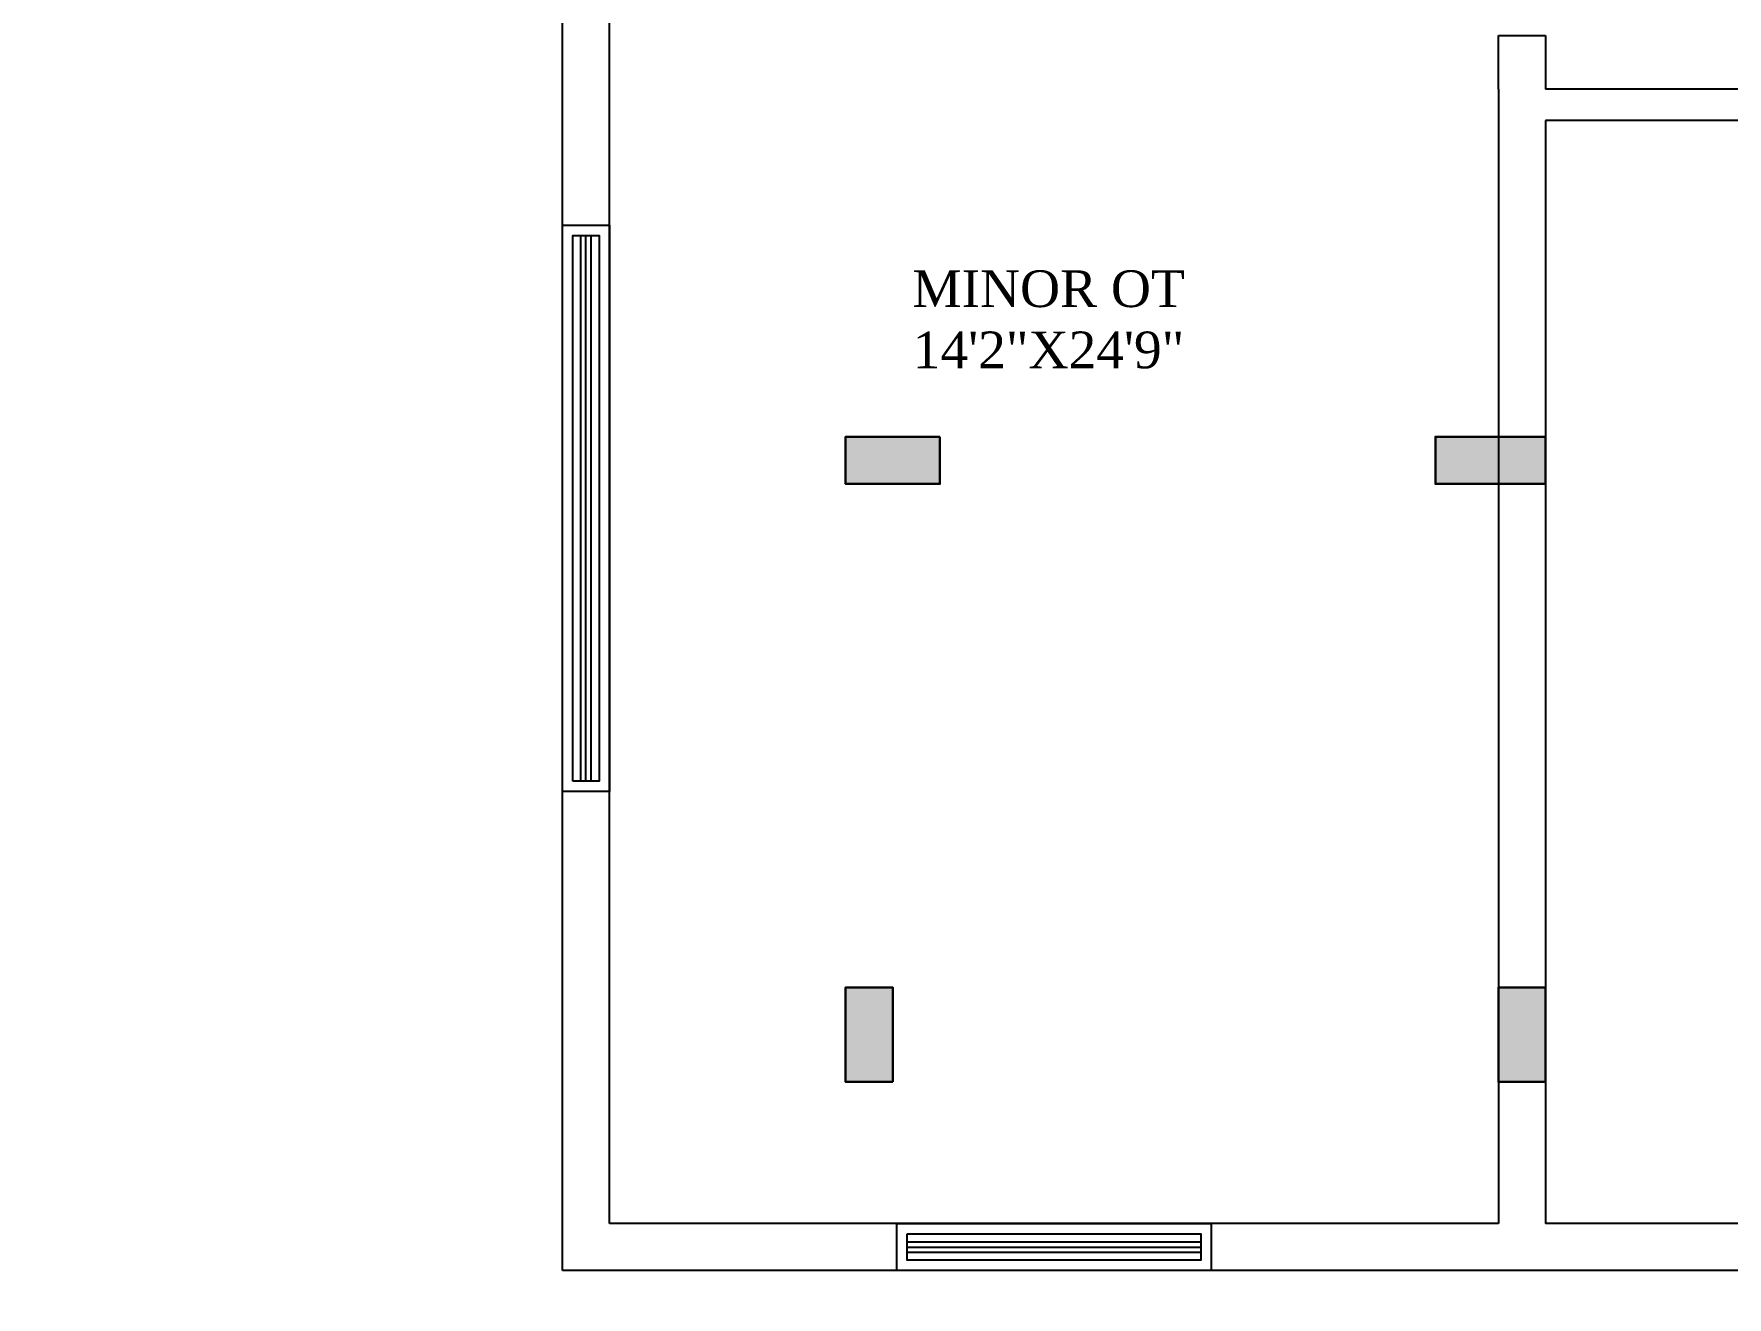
# Model space of a CAD drawing. Header units: inches. Extents: x 204954 to 440946, y -300749 to -143756.
# Drawn here: x 221372.2 to 221695.1, y -148414.3 to -148173.4 of the extents above; entities that cross this region are included whole.
import ezdxf

# ---------------------------------------------------------------- set-up
doc = ezdxf.new("R2010")
doc.units = ezdxf.units.IN
doc.header["$LTSCALE"] = 9
doc.header["$MEASUREMENT"] = 0
doc.layers.add('beam framing', color=91, linetype='Continuous')
doc.layers.add('COLUMNS', color=1, linetype='Continuous', lineweight=30)
doc.layers.add('Hatch', color=7, linetype='Continuous', lineweight=15, true_color=0xa3a3a3)
doc.styles.add('outer', font='arial.ttf', dxfattribs={"height": 24})

# ---------------------------------------------------------------- blocks, each defined once
blk = doc.blocks.new('A$C00142961')
at = {"layer": 'Hatch'}
blk.add_hatch(color=256, dxfattribs=at).paths.add_polyline_path([(9, 0), (0, 0), (0, -21), (9, -21)])
at = {"layer": 'COLUMNS'}
blk.add_lwpolyline([(0, 0), (9, 0), (9, -21), (0, -21)], close=True, dxfattribs=at)
blk = doc.blocks.new('A$C5E2070FF')
at = {"layer": 'Hatch'}
blk.add_hatch(color=256, dxfattribs=at).paths.add_polyline_path([(18, -9), (18, 0), (0, 0), (0, -9)])
at = {"layer": 'COLUMNS'}
blk.add_lwpolyline([(18, 0), (18, -9), (0, -9), (0, 0)], close=True, dxfattribs=at)

msp = doc.modelspace()

# ---------------------------------------------------------------- linework, layer by layer
at = {"layer": 'beam framing', "color": 1}
for p, q in [((221472.99208, -148409.24127), (221472.99208, -147554.24126)), ((221481.99208, -148400.24127), (221481.99208, -148103.24126)), ((221651.4921, -148183.95095), (221651.4921, -148173.76855)), ((221651.4921, -148173.76855), (221660.4921, -148173.76855)), ((221660.4921, -148173.76855), (221660.4921, -148183.95095)), ((221651.4921, -148183.95095), (221651.4921, -148400.24127)), ((221838.8774, -148183.95095), (221660.4921, -148183.95095)), ((221838.8774, -148189.95095), (221660.4921, -148189.95096)), ((221660.4921, -148189.95096), (221660.4921, -148400.24127)), ((221651.4921, -148400.24127), (221481.99208, -148400.24127)), ((221925.99205, -148400.24127), (221660.4921, -148400.24127)), ((222036.99205, -148409.24127), (221472.99208, -148409.24127))]:
    msp.add_line(p, q, dxfattribs=at)
at = {"layer": 'beam framing', "color": 4}
for p, q in [((221476.49208, -148315.88894), (221476.49208, -148211.88894)), ((221477.49208, -148315.88894), (221477.49208, -148211.88894)), ((221478.49208, -148315.88894), (221478.49208, -148211.88894)), ((221538.74209, -148403.74127), (221594.74209, -148403.74127)), ((221538.74209, -148404.74127), (221594.74209, -148404.74127)), ((221538.74209, -148405.74127), (221594.74209, -148405.74127))]:
    msp.add_line(p, q, dxfattribs=at)
at = {"layer": 'beam framing', "color": 5}
for points in [[(221472.99208, -148317.88894), (221472.99208, -148209.88894), (221481.99208, -148209.88894), (221481.99208, -148317.88894)], [(221472.99208, -148317.88894), (221472.99208, -148209.88894), (221481.99208, -148209.88894), (221481.99208, -148317.88894)], [(221474.99208, -148315.88894), (221474.99208, -148211.88894), (221479.99208, -148211.88894), (221479.99208, -148315.88894)], [(221536.74209, -148400.24127), (221596.74209, -148400.24127), (221596.74209, -148409.24127), (221536.74209, -148409.24127)], [(221536.74209, -148400.24127), (221596.74209, -148400.24127), (221596.74209, -148409.24127), (221536.74209, -148409.24127)], [(221538.74209, -148402.24127), (221594.74209, -148402.24127), (221594.74209, -148407.24127), (221538.74209, -148407.24127)]]:
    msp.add_lwpolyline(points, close=True, dxfattribs=at)
at = {"layer": 'beam framing', "color": 1}
msp.add_circle((221267.41484, -148374.87), 4304.54104, dxfattribs=at)

# ---------------------------------------------------------------- block references
at = {"layer": 'beam framing'}
msp.add_blockref('A$C5E2070FF', (221526.99209, -148250.24126), dxfattribs=at)
at = {"layer": 'beam framing', "rotation": 270}
for name, p in [('A$C00142961', (221660.49209, -148250.24126)), ('A$C5E2070FF', (221535.99209, -148355.24126)), ('A$C5E2070FF', (221660.49207, -148355.24126))]:
    msp.add_blockref(name, p, dxfattribs=at)

# ---------------------------------------------------------------- texts
at = {"color": 7, "lineweight": 30, "ltscale": 16, "insert": (221565.70611, -148227.89703), "char_height": 7, "attachment_point": 5, "style": 'outer'}
msp.add_mtext('\\A1;{\\fTimes New Roman|b0|i0|c0|p18;\\C256;MINOR OT\\P14\'2"X24\'9"}', dxfattribs=at)

doc.saveas('drawing.dxf')
